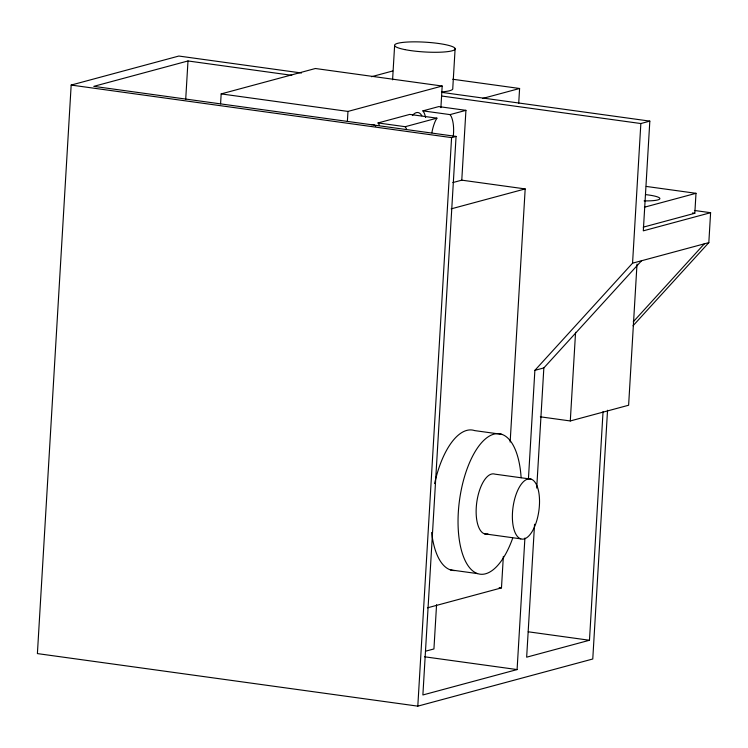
<?xml version="1.0" encoding="UTF-8"?>
<svg xmlns="http://www.w3.org/2000/svg" width="748" height="748" viewBox="0 0 748 748"><rect width="100%" height="100%" fill="white"/><g stroke="black" fill="none" stroke-linecap="round" stroke-linejoin="round"><path stroke-width="1.12" d="M301.509 72.995L178.847 56.044L71.172 85.066L37.4 653.593L417.805 706.149L592.771 658.997L607.544 410.241M185.7 99.447L187.991 60.962L291.739 75.305M220.576 103.879L221.174 93.902L315.385 68.507L442.18 86.029L440.899 107.647M347.381 121.4L347.97 111.424L442.18 86.029M392.578 79.83L394.617 45.628M455.13 48.508L452.764 88.404A30.378 4.909 3.4 0 1 441.432 91.901M417.805 706.149L451.586 137.623L456.065 136.417L422.882 694.967L517.092 669.572L524.909 538.008M436.561 604.721L433.934 648.946L425.481 651.218M452.811 182.577L461.778 180.156L465.929 110.339L438.758 106.59L422.901 110.863L424.116 112.808A25.31 10.874 -82.1 0 1 425.593 117.492M518.701 103.448L519.598 88.488L452.736 79.251M427.454 607.834L501.478 587.881L503.348 556.39M510.145 442.068L525.18 188.917L461.778 180.156M528.443 478.636L534.876 370.354L632.556 263.174L708.824 242.623L710.6 212.703L694.425 210.469M534.558 524.226L526.657 657.183L589.471 640.26L603.047 411.652M536.709 488.07L543.843 367.932L641.532 260.762M540.327 416.814L570.294 420.956L575.567 332.299M632.556 263.174L640.849 123.542L649.825 121.12L643.308 230.833L710.6 212.703M637.006 264.081L628.619 405.238L570.294 420.956M643.224 227.168L694.817 213.264L695.995 193.311L646.281 186.439M379.255 124.907L378.039 122.953L409.754 114.407L436.926 118.156L435.43 120.839A25.31 10.874 -82.1 0 0 431.858 132.798M633.219 321.855L704.336 243.829M633.023 325.791L708.824 242.623M187.991 60.962L93.781 86.357L456.065 136.417M371.485 76.717L392.794 70.967M482.582 98.465L519.598 88.488M378.039 122.953L405.21 126.702L436.926 118.156M422.901 110.863L450.072 114.612L465.929 110.339M451.156 208.87L525.18 188.917M644.411 207.215L695.995 193.311M534.876 370.354L543.843 367.932M441.526 92.341L649.825 121.12M441.591 96.006L640.849 123.542M221.174 93.902L347.97 111.424M71.172 85.066L451.586 137.623M692.498 212.946L694.817 213.264M501.852 434.364L474.681 430.605A70.873 30.444 -82.1 0 0 434.607 483.573M531.145 479.15A30.378 13.043 -82.1 0 0 512.483 520.243A30.378 13.043 -82.1 0 0 534.203 527.592A30.378 13.043 -82.1 0 0 531.145 479.15L494.914 474.148A30.378 13.043 -82.1 0 0 476.598 503.685A30.378 13.043 -82.1 0 0 487.939 533.913M484.517 533.829L520.739 538.841M450.408 569.864L477.579 573.623M499.168 587.563L501.478 587.881M528.219 631.789L589.471 640.26M424.593 656.791L517.092 669.572M450.072 114.612L451.287 116.566A25.31 10.874 -82.1 0 1 453.241 136.594M405.21 126.702L406.426 128.656M371.466 124.72A20.252 8.696 -82.1 0 1 375.786 126.188M412.419 115.529A20.252 8.696 -82.1 0 1 421.816 115.744M645.692 194.639A20.252 3.272 3.4 0 1 659.867 198.725A20.252 3.272 3.4 0 1 644.093 200.875M454.906 570.565A70.873 30.444 -82.1 0 1 431.652 532.445M512.689 538.167A70.873 30.444 -82.1 0 1 463.293 556.185A70.873 30.444 -82.1 0 1 478.636 446.322A70.873 30.444 -82.1 0 1 521.122 477.748M404.846 49.602A30.378 4.909 3.4 0 0 454.606 49.751A30.378 4.909 3.4 0 0 415.177 41.851A30.378 4.909 3.4 0 0 404.846 49.602"/></g></svg>
